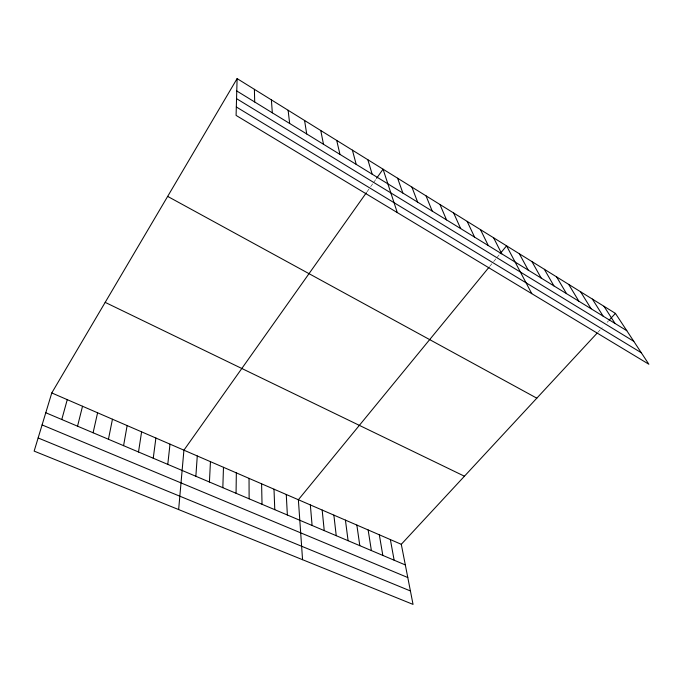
<?xml version="1.0" encoding="UTF-8"?>
<svg xmlns="http://www.w3.org/2000/svg" width="683" height="683" viewBox="0 0 683 683"><rect width="100%" height="100%" fill="white"/><g stroke="black" fill="none" stroke-linecap="round" stroke-linejoin="round"><path stroke-width="0.51" stroke-dasharray="3.42 2.56" d="M367.01 191.829L370.058 187.535M370.664 186.672L373.055 183.292M373.644 182.463L376 179.142M489.66 266.464L492.998 262.392M493.664 261.572L496.285 258.379M496.934 257.593L499.504 254.46M597.838 332.365L602.184 327.669M607.102 322.367L608.493 320.873"/><path stroke-width="1.02" d="M236.062 493.28L236.335 472.875M237.112 78.605L236.087 115.41L648.85 364.235L615.426 313.395L237.112 78.605L51.78 392.947L34.15 451.113L413.044 604.395L401.288 544.308L597.113 333.142M222.829 487.679L223.478 467.3M209.433 482.01L210.449 461.665M195.859 476.264L197.276 455.954M178.639 509.569L183.923 450.174L366.395 192.691M167.779 464.38L169.999 444.146M153.24 458.225L155.895 438.034M138.512 451.992L141.603 431.844M123.58 445.666L127.132 425.577M108.443 439.263L112.456 419.225M93.101 432.766L97.592 412.788M77.546 426.183L82.523 406.257M61.777 419.507L67.258 399.649M376.589 178.314L383.061 169.179L397.293 212.584M488.985 267.284L298.369 499.734L302.56 559.701M500.144 253.675L506.573 245.837L531.775 293.656M609.185 320.131L615.426 313.395M38.137 437.965L410.415 590.957M42.09 424.928L407.794 577.545M45.778 412.737L405.326 564.935M51.78 392.947L401.288 544.308M105.182 302.364L464.431 476.213M167.659 196.397L536.812 398.172M236.327 106.966L641.294 352.744M236.557 98.659L633.807 341.346M236.77 90.967L626.798 330.692M603.977 306.291L615.067 323.486M592.366 299.086L603.174 316.178M580.61 291.786L591.119 308.767M568.683 284.384L578.894 301.254M556.602 276.888L566.497 293.63M544.351 269.281L553.922 285.904M531.929 261.58L541.175 278.066M519.336 253.76L528.232 270.109M493.621 237.804L501.8 253.863M480.49 229.65L488.285 245.556M467.172 221.386L474.583 237.129M453.657 212.994L460.666 228.583M439.946 204.49L446.545 219.9M426.038 195.859L432.202 211.09M411.917 187.099L417.646 202.142M397.6 178.203L402.868 193.058M367.847 159.745L372.15 174.174M352.402 150.158L356.193 164.364M336.71 140.416L339.963 154.392M320.771 130.53L323.477 144.258M390.369 539.579L394.142 560.205M379.321 534.798L382.83 555.416M304.575 120.473L306.71 133.953M368.154 529.957L371.381 550.566M356.859 525.065L359.804 545.666M345.427 520.113L348.091 540.705M288.115 110.262L289.66 123.478M333.867 515.11L336.232 535.685M322.171 510.047L324.237 530.606M310.347 504.925L312.097 525.466M271.39 99.88L272.329 112.823M286.262 494.492L287.364 514.999M274.003 489.182L274.779 509.672M254.392 89.328L254.699 101.989M261.598 483.812L262.033 504.276M249.039 478.373L249.124 498.812"/></g></svg>
